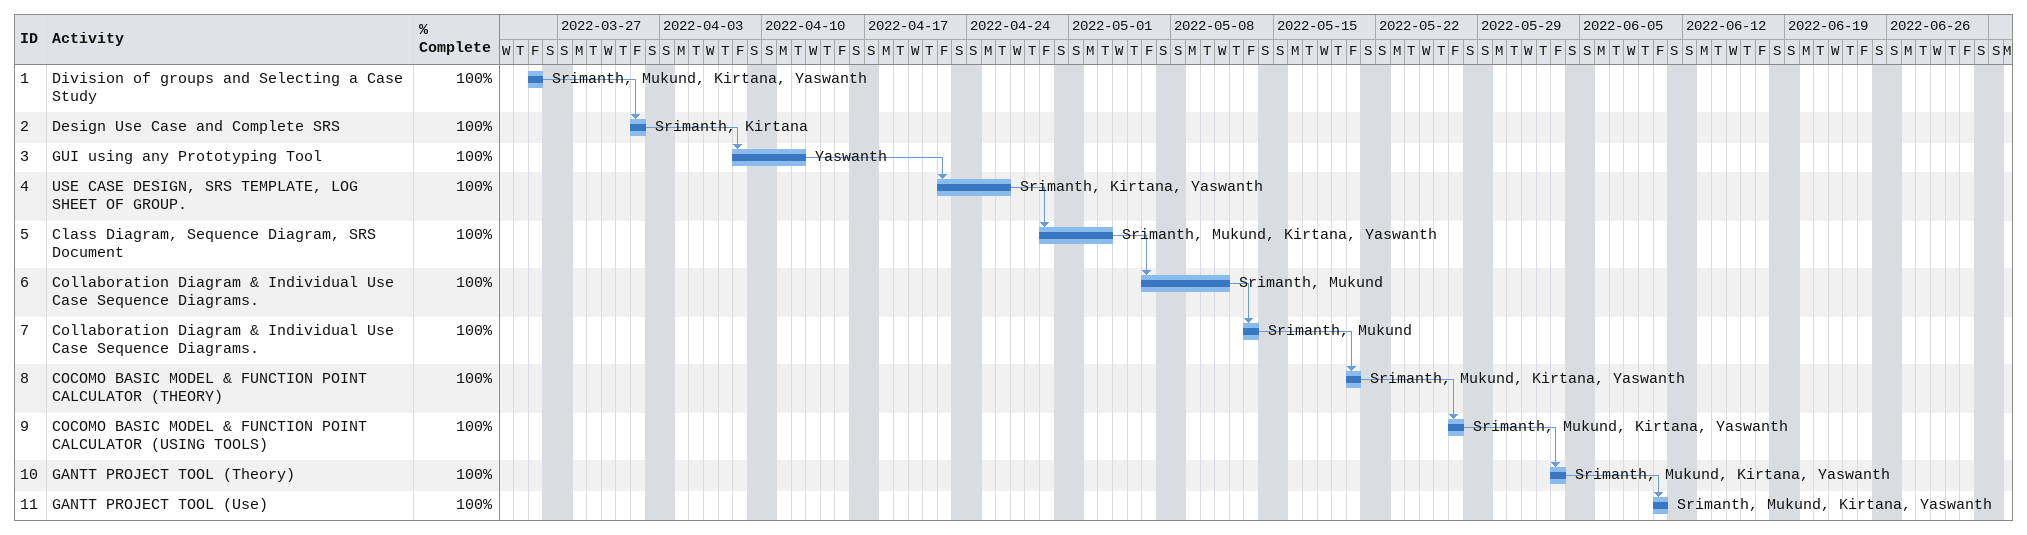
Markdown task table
| ID | Task | Start | Finish | Predecessors | Resources | % complete |
|---|---|---|---|---|---|---|
| 1 | Division of groups and Selecting a Case Study | 2022-03-25 | 2022-03-25 |  | Srimanth, Mukund, Kirtana, Yaswanth | 100 |
| 2 | Design Use Case and Complete SRS | 2022-04-01 | 2022-04-01 | 1 | Srimanth, Kirtana | 100 |
| 3 | GUI using any Prototyping Tool | 2022-04-08 | 2022-04-12 | 2 | Yaswanth | 100 |
| 4 | USE CASE DESIGN, SRS TEMPLATE, LOG SHEET OF GROUP. | 2022-04-22 | 2022-04-26 | 3 | Srimanth, Kirtana, Yaswanth | 100 |
| 5 | Class Diagram, Sequence Diagram, SRS Document | 2022-04-29 | 2022-05-03 | 4 | Srimanth, Mukund, Kirtana, Yaswanth | 100 |
| 6 | Collaboration Diagram & Individual Use Case Sequence Diagrams. | 2022-05-06 | 2022-05-11 | 5 | Srimanth, Mukund | 100 |
| 7 | Collaboration Diagram & Individual Use Case Sequence Diagrams. | 2022-05-13 | 2022-05-13 | 6 | Srimanth, Mukund | 100 |
| 8 | COCOMO BASIC MODEL & FUNCTION POINT CALCULATOR (THEORY) | 2022-05-20 | 2022-05-20 | 7 | Srimanth, Mukund, Kirtana, Yaswanth | 100 |
| 9 | COCOMO BASIC MODEL & FUNCTION POINT CALCULATOR (USING TOOLS) | 2022-05-27 | 2022-05-27 | 8 | Srimanth, Mukund, Kirtana, Yaswanth | 100 |
| 10 | GANTT PROJECT TOOL (Theory) | 2022-06-03 | 2022-06-03 | 9 | Srimanth, Mukund, Kirtana, Yaswanth | 100 |
| 11 | GANTT PROJECT TOOL (Use) | 2022-06-10 | 2022-06-10 | 10 | Srimanth, Mukund, Kirtana, Yaswanth | 100 |
